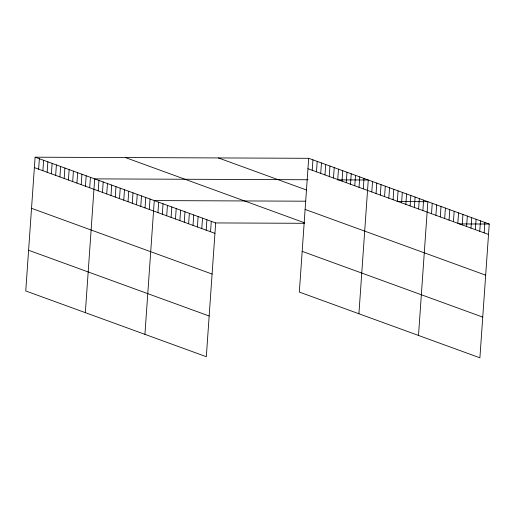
<?xml version="1.0" encoding="UTF-8"?>
<svg xmlns="http://www.w3.org/2000/svg" width="515" height="515" viewBox="0 0 515 515"><rect width="100%" height="100%" fill="white"/><g stroke="black" fill="none" stroke-linecap="round" stroke-linejoin="round"><path stroke-width="0.77" d="M35.104 157.191L25.75 290.956L206.315 356.702L215.669 222.937L35.104 157.191L308.685 158.298L489.25 224.044L479.896 357.809L299.331 292.063L308.685 158.298M38.631 169.158L39.359 158.742M42.887 170.71L43.614 160.294M47.142 172.261L47.869 161.839M51.397 173.812L52.131 163.39M55.659 175.357L56.386 164.942M59.914 176.909L60.641 166.487M64.169 178.46L64.896 168.038M68.424 180.005L69.152 169.59M72.679 181.557L73.407 171.141M76.935 183.108L77.668 172.686M81.196 184.66L81.924 174.237M85.451 186.205L86.179 175.789M89.707 187.756L90.434 177.34M85.336 312.65L94.689 178.885L308.079 179.754M98.217 190.859L98.944 180.437M102.472 192.404L103.206 181.988M106.734 193.955L107.461 183.54M110.989 195.507L111.716 185.085M115.244 197.052L115.972 186.636M119.499 198.603L120.227 188.187M123.755 200.155L124.482 189.732M128.01 201.706L128.744 191.284M132.271 203.251L132.999 192.835M136.527 204.803L137.254 194.387M140.782 206.354L141.509 195.932M145.037 207.905L145.764 197.483M149.292 209.451L150.019 199.035M144.927 334.344L154.281 200.586L305.794 201.198M157.938 212.598L158.665 202.183M162.322 214.195L163.049 203.779M166.706 215.791L167.433 205.376M171.089 217.388L171.817 206.972M175.473 218.984L176.207 208.569M179.864 220.581L180.591 210.165M184.248 222.177L184.975 211.762M188.632 223.774L189.359 213.358M193.016 225.37L193.743 214.955M197.4 226.967L198.133 216.551M201.79 228.563L202.517 218.148M206.174 230.16L206.901 219.744M210.558 231.756L211.285 221.341M312.212 170.272L312.94 159.85M316.468 171.817L317.195 161.401M320.723 173.368L321.45 162.952M324.978 174.92L325.705 164.497M329.233 176.471L329.96 166.049M333.488 178.016L334.222 167.6M337.75 179.568L338.477 169.152M342.005 181.119L342.733 170.697M346.26 182.671L346.988 172.248M350.515 184.216L351.243 173.8M354.771 185.767L355.498 175.351M359.026 187.318L359.76 176.896M363.287 188.863L364.015 178.447M358.916 313.757L368.27 179.999L337.422 179.87M371.798 191.966L372.525 181.544M376.053 193.518L376.78 183.095M380.308 195.063L381.036 184.647M384.563 196.614L385.297 186.198M388.825 198.166L389.552 187.743M393.08 199.717L393.808 189.295M397.335 201.262L398.063 190.846M401.591 202.813L402.318 192.398M405.846 204.365L406.573 193.943M410.101 205.91L410.835 195.494M414.363 207.461L415.09 197.045M418.618 209.013L419.345 198.59M422.873 210.564L423.6 200.142M418.502 335.458L427.856 201.693L397.014 201.565M431.512 213.706L432.24 203.29M435.896 215.302L436.63 204.886M440.286 216.899L441.014 206.483M444.67 218.495L445.398 208.079M449.054 220.098L449.782 209.676M453.438 221.695L454.166 211.272M457.822 223.291L458.556 212.869M462.213 224.888L462.94 214.465M466.596 226.484L467.324 216.062M470.98 228.081L471.708 217.658M475.364 229.677L476.092 219.255M479.748 231.274L480.482 220.851M484.139 232.87L484.866 222.448M215.669 222.937L304.449 223.298M459.155 223.922L489.25 224.044M307.957 168.72L488.523 234.467M218.399 157.938L306.361 189.964M305.105 209.425L485.677 275.171M125.383 157.558L304.487 222.77M302.176 251.359L482.742 317.105M34.376 167.613L214.942 233.353M31.531 208.311L212.096 274.057M28.595 250.251L209.161 315.998"/></g></svg>
